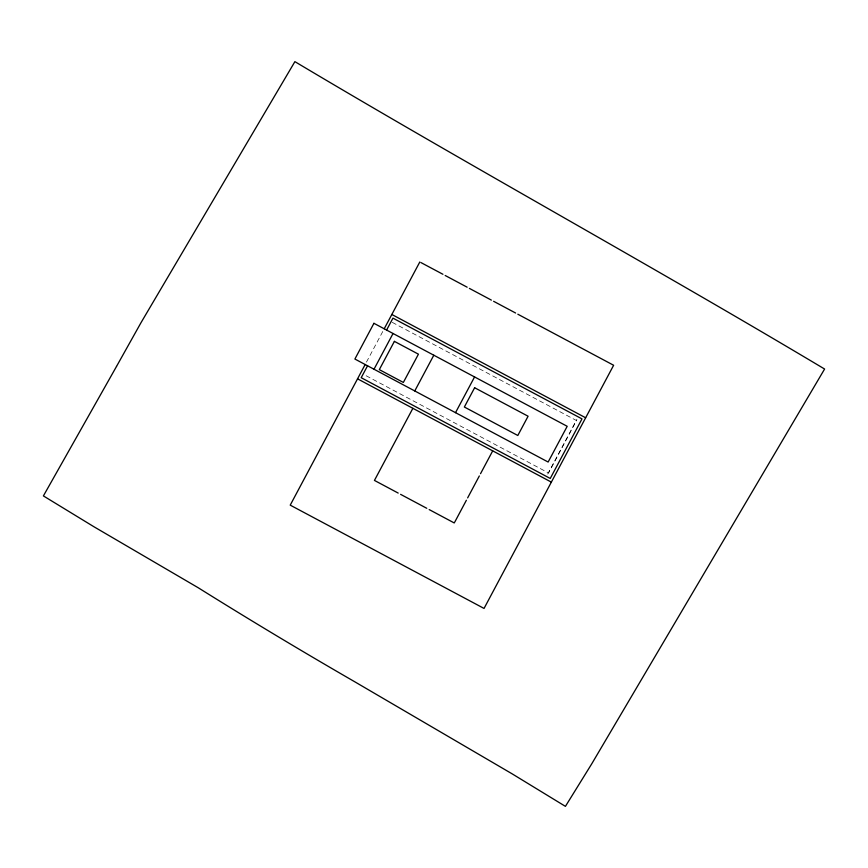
<?xml version="1.0" encoding="UTF-8"?>
<svg xmlns="http://www.w3.org/2000/svg" width="868" height="868" viewBox="0 0 868 868"><rect width="100%" height="100%" fill="white"/><g stroke="black" fill="none" stroke-linecap="round" stroke-linejoin="round"><path stroke-width="0.65" stroke-dasharray="4.34 3.25" d="M366.437 362.14L382.94 331.175M547.708 474.058L576.916 419.244M392.249 322.353L576.515 420.557L548.576 472.984L364.31 374.781"/><path stroke-width="1.3" d="M365.168 364.517L290.227 505.143L484.04 608.435L613.633 365.265L517.838 314.216M384.209 328.788L419.819 261.973M367.555 365.786L361.196 377.71L550.247 478.463L581.994 418.886L392.954 318.133L386.596 330.057M374.01 369.226L393.052 333.496M414.763 390.947L433.805 355.218M412.875 408.318L374.444 480.416L398.195 493.078M455.516 412.669L474.568 376.94M454.691 522.2L466.387 500.239M467.635 497.906L479.342 475.946M480.525 473.711L492.709 450.861M420.958 262.581L442.94 274.288M445.175 275.481L467.158 287.2M469.393 288.393L491.375 300.111M493.621 301.304L515.603 313.022M391.837 314.476L585.65 417.779M357.551 378.828L551.354 482.12M400.593 494.348L426.774 508.301M429.172 509.581L454.279 522.97M373.934 323.308L354.893 359.037L548.142 462.036L567.195 426.307L373.934 323.308M394.387 341.363L379.316 369.627L403.36 382.441L418.43 354.177L394.387 341.363M474.633 387.736L464.358 407.016L517.816 435.497L528.091 416.228L474.633 387.736M116.507 366.448L43.4 495.91L93.885 526.724L198.284 587.788A2242.738 968.297 30.3 0 0 354.242 681.478L512.163 773.855L565.426 806.361L591.759 763.807L824.6 369.03C649.318 264.317 470.239 166.244 294.892 61.639L140.996 322.69L116.507 366.448"/></g></svg>
